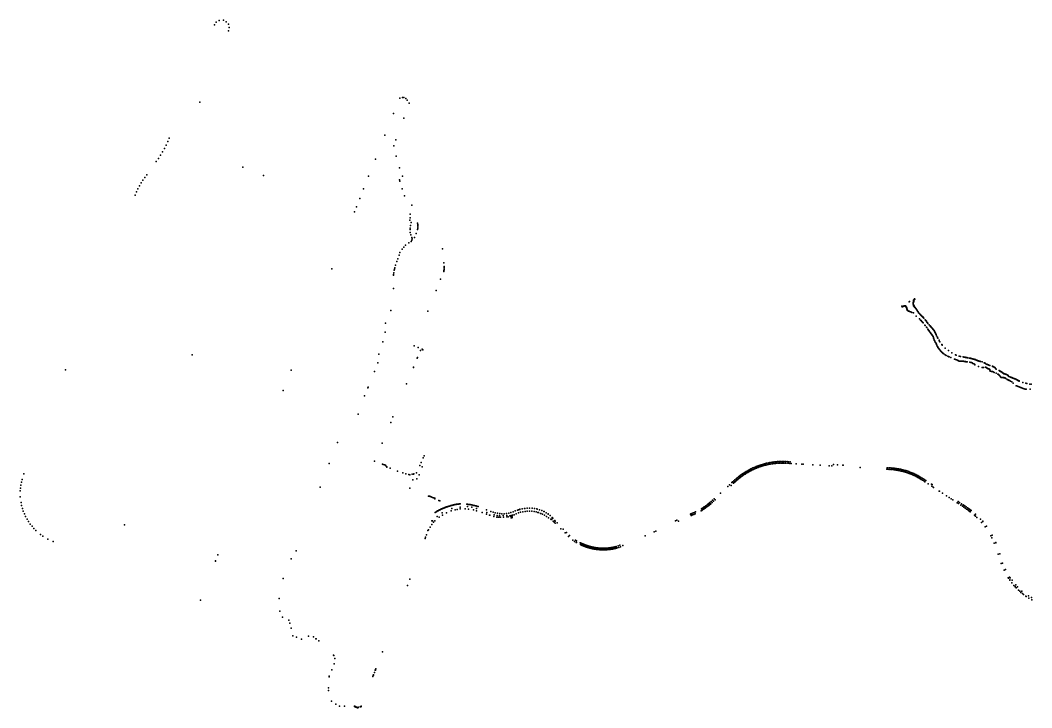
# Model space of a CAD drawing. Header units: metres. Extents: x 254871 to 264190, y 6271272 to 6280437.
# Drawn here: x 254871 to 259524, y 6277274 to 6280437 of the extents above; entities that cross this region are included whole.
import ezdxf

# ---------------------------------------------------------------- set-up
doc = ezdxf.new("R2010")
doc.units = ezdxf.units.M

msp = doc.modelspace()

# ---------------------------------------------------------------- linework, layer by layer
at = {"layer": 'Puntos'}
for p in [(255773, 6280428.9), (255785.9, 6280436.7), (255805.9, 6280437.4), (255819.3, 6280430.5), (255819.3, 6280430.5), (255764.5, 6280416.5), (255828.6, 6280418.7), (255829, 6280389.3), (255832, 6280404), (255697.9, 6280059.8), (256616.7, 6280079.1), (256629.9, 6280082), (256636, 6280081.3), (256645.2, 6280076.6), (256651.7, 6280069.1), (256660.1, 6280055), (256588.6, 6280008.6), (256635.6, 6279986.6), (255550.3, 6279879.1), (255557.1, 6279895.4), (256548.9, 6279908.6), (256598.8, 6279886.6), (255526.3, 6279831.6), (255534.9, 6279847.1), (255542.9, 6279863), (256589, 6279859.8), (255497.4, 6279786.9), (255507.6, 6279801.5), (255517.2, 6279816.4), (256504.8, 6279797.7), (256600.5, 6279812.3), (255453.8, 6279726.7), (255895.4, 6279760.5), (256615.4, 6279758.3), (255427.3, 6279688.4), (255435.6, 6279701.5), (255444.5, 6279714.3), (255990.6, 6279722.6), (256473.6, 6279719.9), (256615.3, 6279703.5), (256615.3, 6279703.5), (256617.3, 6279696.8), (256617.3, 6279696.8), (256630.1, 6279719.8), (256630.1, 6279719.8), (255399.5, 6279633), (255405.6, 6279647.3), (255412.3, 6279661.3), (255419.5, 6279675), (256450.7, 6279661.3), (256628.4, 6279661), (256628.4, 6279661), (256432.9, 6279616.7), (256638.3, 6279628.6), (256638.3, 6279628.6), (256671.9, 6279586.8), (256408.6, 6279556.2), (256417.6, 6279578.5), (256665.5, 6279545.1), (256665.5, 6279545.1), (256663.5, 6279517), (256663.5, 6279517), (256664.3, 6279527.5), (256664.3, 6279527.5), (256665.8, 6279492.2), (256665.8, 6279492.2), (256668.7, 6279506.1), (256668.7, 6279506.1), (256698, 6279503.5), (256699.3, 6279497.8), (256699.9, 6279492.1), (256664.1, 6279473.8), (256664.1, 6279473.8), (256664.5, 6279480), (256664.5, 6279480), (256665.5, 6279461.3), (256665.5, 6279461.3), (256668.5, 6279449.4), (256668.5, 6279449.4), (256692.1, 6279455.8), (256698.2, 6279474.8), (256699.4, 6279480.5), (256700, 6279486.3), (256643.4, 6279402.9), (256643.4, 6279402.9), (256659.4, 6279413.4), (256659.4, 6279413.4), (256669.9, 6279419.9), (256669.9, 6279419.9), (256672.3, 6279437.9), (256672.3, 6279437.9), (256672.6, 6279425.3), (256672.6, 6279425.3), (256673.3, 6279431.8), (256673.3, 6279431.8), (256685.3, 6279437), (256613.6, 6279356.8), (256613.6, 6279356.8), (256617.3, 6279368.3), (256617.3, 6279368.3), (256627.8, 6279383.6), (256627.8, 6279383.6), (256635.3, 6279393.4), (256635.3, 6279393.4), (256813.7, 6279385.9), (256598, 6279310), (256598, 6279310), (256604.1, 6279327.3), (256604.1, 6279327.3), (256607.8, 6279338.8), (256607.8, 6279338.8), (256819.6, 6279320.6), (256304, 6279293.3), (256587.6, 6279264.1), (256587.6, 6279264.1), (256587.9, 6279267.4), (256587.9, 6279267.4), (256589.1, 6279274.3), (256589.1, 6279274.3), (256591.2, 6279286.6), (256591.2, 6279286.6), (256592.9, 6279292.3), (256592.9, 6279292.3), (256594.9, 6279298.1), (256594.9, 6279298.1), (256818.9, 6279281.1), (256820, 6279285.2), (256820.7, 6279289.4), (256820.8, 6279304.4), (256821, 6279304.8), (256821.1, 6279300.1), (256821.2, 6279293.7), (256804.9, 6279245.5), (256587.7, 6279202.9), (256587.7, 6279202.9), (256784.4, 6279194.1), (258926, 6279121.2), (258926.8, 6279119.9), (258929.2, 6279119.5), (258930, 6279119.9), (258930.8, 6279120.3), (258931.7, 6279120.6), (258932.5, 6279121), (258933.4, 6279121.3), (258934.2, 6279121.6), (258935.1, 6279121.9), (258936, 6279122.2), (258936.8, 6279122.4), (258937.7, 6279122.6), (258938.6, 6279122.9), (258939.5, 6279123.1), (258940.4, 6279123.3), (258941.3, 6279123.4), (258941.3, 6279123.4), (258942.3, 6279123.2), (258942.4, 6279123.1), (258943.2, 6279122.6), (258944.1, 6279121.4), (258960.4, 6279141.9), (258961.1, 6279142.4), (258978.6, 6279137.6), (258978.6, 6279136.9), (258978.6, 6279136.6), (258978.6, 6279136.2), (258978.6, 6279135.5), (258978.6, 6279134.8), (258978.6, 6279134.1), (258978.6, 6279133.7), (258978.6, 6279133.4), (258978.7, 6279138.3), (258978.7, 6279132.7), (258978.7, 6279132), (258978.7, 6279131.3), (258978.8, 6279130.8), (258978.8, 6279130.6), (258978.9, 6279129.9), (258979, 6279139), (258979, 6279129.2), (258979.1, 6279139.4), (258979.1, 6279128.5), (258979.2, 6279139.7), (258979.2, 6279127.9), (258979.3, 6279127.7), (258979.4, 6279140.3), (258979.4, 6279127), (258979.5, 6279126.2), (258979.6, 6279141), (258979.6, 6279125.5), (258979.8, 6279124.8), (258979.8, 6279124.7), (258979.9, 6279141.7), (258980, 6279149.7), (258980, 6279142.2), (258980, 6279123.9), (258980.1, 6279148.8), (258980.1, 6279147.7), (258980.1, 6279142.3), (258980.2, 6279149.9), (258980.2, 6279123.2), (258980.3, 6279145.6), (258980.3, 6279145.5), (258980.4, 6279146.5), (258980.4, 6279144.6), (258980.4, 6279143), (258980.5, 6279143.7), (258980.5, 6279122.4), (258980.9, 6279150.4), (258980.9, 6279121.7), (258981.5, 6279151), (258982.1, 6279122.4), (258982.2, 6279151.6), (258982.6, 6279121.5), (258982.9, 6279152.1), (258983.6, 6279155.9), (258983.6, 6279152.6), (258984.3, 6279153.1), (258984.4, 6279154.7), (258985, 6279153.6), (256576.6, 6279102.4), (256576.6, 6279102.4), (256746.6, 6279099.1), (258927.6, 6279118.6), (258928.4, 6279119), (258944.9, 6279119), (258944.9, 6279119), (258945.6, 6279118), (258946.3, 6279117.2), (258947, 6279116.5), (258947.6, 6279115.6), (258947.6, 6279115.6), (258948.1, 6279114.5), (258948.6, 6279113.6), (258949, 6279112.5), (258949.3, 6279111.2), (258949.3, 6279111.1), (258949.5, 6279109.6), (258949.7, 6279108.5), (258949.9, 6279107.6), (258950.1, 6279106.7), (258950.1, 6279106.6), (258950.3, 6279105.9), (258950.5, 6279105.2), (258950.6, 6279104.5), (258950.7, 6279103.8), (258950.7, 6279103.8), (258950.9, 6279103.2), (258951.1, 6279102.9), (258951.4, 6279102.5), (258951.6, 6279102.2), (258951.6, 6279102.2), (258951.9, 6279101.9), (258952.2, 6279101.7), (258952.5, 6279101.5), (258953, 6279101.5), (258953, 6279101.5), (258953.5, 6279101.4), (258953.8, 6279101.2), (258954.1, 6279101), (258954.4, 6279100.7), (258954.5, 6279100.7), (258954.8, 6279100.5), (258955.1, 6279100.2), (258955.4, 6279099.9), (258957.1, 6279098.7), (258959.3, 6279097.9), (258963.7, 6279096.3), (258968.1, 6279094.8), (258972.3, 6279093.2), (258972.5, 6279093.2), (258979.1, 6279090.9), (258984.6, 6279117.9), (258984.9, 6279117.3), (258986.6, 6279115.1), (258989, 6279112), (258991.5, 6279108.8), (258991.5, 6279075.2), (258993.9, 6279105.6), (258995.1, 6279104), (258996.2, 6279102.4), (258996.5, 6279101.9), (258998.4, 6279099), (259000.6, 6279095.6), (259000.7, 6279095.5), (259003.2, 6279091.6), (259006.8, 6279087.8), (259011, 6279083.4), (259012.4, 6279082), (259013.8, 6279080.5), (259015.2, 6279079.1), (259016.1, 6279078.2), (259016.6, 6279077.7), (259018, 6279076.2), (259019.4, 6279074.8), (259020.8, 6279073.3), (256551.7, 6279043.7), (256551.7, 6279043.7), (259007.7, 6279062.6), (259012.4, 6279057), (259014.1, 6279054.9), (259016.7, 6279051.9), (259019.2, 6279048.8), (259020.5, 6279047.3), (259022.1, 6279071.8), (259022.2, 6279046), (259023.3, 6279045.2), (259023.4, 6279070.3), (259023.7, 6279044.7), (259024.7, 6279068.8), (259026, 6279067.2), (259027.3, 6279065.7), (259031.5, 6279034.9), (259033.7, 6279058.1), (259033.7, 6279032.2), (259035.1, 6279056.6), (259036.5, 6279055.2), (259036.5, 6279055.2), (259037.6, 6279053.6), (259038.8, 6279051.9), (259040, 6279050.3), (259041.2, 6279048.7), (259043.8, 6279045), (259044.8, 6279043.9), (259046, 6279042.3), (259052, 6279035.5), (259055.5, 6279031.8), (259056.9, 6279030.3), (259058.3, 6279028.8), (259059.7, 6279027.3), (256549.6, 6279001.3), (256549.6, 6279001.3), (259039.2, 6279025.1), (259040.3, 6279023.6), (259045.4, 6279016.2), (259046.5, 6279014.6), (259047.6, 6279013), (259048.7, 6279011.3), (259049.8, 6279009.7), (259050.9, 6279008.1), (259051.7, 6279006.9), (259052, 6279006.6), (259053.2, 6279005), (259056.7, 6279000.4), (259058.8, 6278997.1), (259059.6, 6278996), (259059.9, 6278995.5), (259061, 6279025.7), (259061, 6278993.9), (259062.2, 6278992.3), (259062.4, 6279024.2), (259063.3, 6278990.7), (259063.7, 6279022.6), (259064.4, 6278989.1), (259065.1, 6279021.1), (259065.6, 6278987.5), (259066.5, 6279019.5), (259066.7, 6278985.9), (259067.1, 6279018.7), (259067.5, 6279018.3), (259067.8, 6279017.9), (259067.8, 6278984.3), (259069.1, 6279016.3), (259069.7, 6278981.7), (259070.5, 6279014.7), (259071.8, 6279013.1), (259073.1, 6279011.5), (259074.2, 6279009.7), (259075.3, 6279007.9), (259076.1, 6279006.6), (259076.3, 6279006.1), (259077.2, 6279004.2), (259078.1, 6279002.3), (259079, 6279000.4), (259079.9, 6278998.6), (259080.8, 6278996.7), (259081.6, 6278994.8), (259082.5, 6278993), (259083.4, 6278991.1), (259085.9, 6278985.6), (259085.9, 6278985.6), (256538.5, 6278956.8), (256538.5, 6278956.8), (256682.9, 6278939), (259070.9, 6278977), (259071.6, 6278975.1), (259071.7, 6278974.5), (259071.8, 6278974.5), (259071.9, 6278974.1), (259072.9, 6278971), (259074.1, 6278967.4), (259074.8, 6278965.5), (259075, 6278965), (259075.7, 6278963.7), (259077.6, 6278960.1), (259077.7, 6278960), (259079.6, 6278956.6), (259081, 6278953.9), (259081.6, 6278953), (259083.5, 6278949.4), (259084.1, 6278948.3), (259084.8, 6278947), (259085.4, 6278945.6), (259087.2, 6278941.8), (259089, 6278937.9), (259089.5, 6278978.3), (259090.4, 6278976.5), (259090.8, 6278934), (259091, 6278933.6), (259091.3, 6278974.7), (259091.5, 6278974.3), (259097.3, 6278964.5), (259097.8, 6278963.7), (259098.3, 6278962.8), (259101.3, 6278957.7), (259109.6, 6278945.3), (259109.8, 6278945), (259111, 6278943.5), (259112.2, 6278942.1), (255662.2, 6278897.6), (256520.5, 6278900.1), (256520.5, 6278900.1), (256702.3, 6278931.7), (256711.9, 6278917.7), (256719.6, 6278923.3), (256723.5, 6278921.4), (256723.5, 6278921.4), (256723.6, 6278921.4), (259091.6, 6278932.4), (259091.8, 6278932.1), (259093.4, 6278929.7), (259093.8, 6278929.2), (259094.3, 6278928.5), (259095.7, 6278926.8), (259097.7, 6278924.3), (259098.4, 6278923.4), (259101.1, 6278920), (259103.8, 6278916.6), (259106.5, 6278913.2), (259107.9, 6278911.5), (259109.6, 6278910.1), (259112.9, 6278907.3), (259116.3, 6278904.5), (259117.1, 6278903.9), (259119.7, 6278901.8), (259124.7, 6278897.6), (259125.3, 6278928.5), (259129.9, 6278895.1), (259136.9, 6278891.8), (259140, 6278916.9), (259142.4, 6278889.2), (259142.7, 6278889), (259144.1, 6278888.4), (259144.3, 6278888.2), (259155.4, 6278906.6), (259172, 6278898.1), (259176.3, 6278896.5), (259189.4, 6278891.7), (259195.8, 6278890.4), (259207.7, 6278888), (259211.4, 6278887.4), (259213.3, 6278887.1), (259215.3, 6278886.8), (256516.8, 6278861.1), (256516.8, 6278861.1), (256680.2, 6278841.4), (256697.1, 6278882.3), (256698.6, 6278886), (259151.2, 6278885.2), (259167.7, 6278878), (259170, 6278877.2), (259173.5, 6278875.8), (259177.4, 6278874.2), (259181.3, 6278872.7), (259183.3, 6278871.9), (259185.2, 6278870.9), (259186.3, 6278870.3), (259189.1, 6278868.8), (259190.1, 6278868.2), (259190.2, 6278868.2), (259191.7, 6278868.2), (259193.9, 6278868.4), (259198.7, 6278869), (259202, 6278869.2), (259203, 6278869.3), (259204.1, 6278869), (259208.1, 6278868.2), (259210.1, 6278867.8), (259212.1, 6278867.4), (259213.9, 6278867.1), (259214.1, 6278867), (259216.1, 6278866.6), (259216.9, 6278886.6), (259217.2, 6278886.5), (259218.1, 6278866.3), (259219.1, 6278886.1), (259220.1, 6278865.9), (259221, 6278885.7), (259222.1, 6278865.6), (259222.9, 6278885.2), (259224.1, 6278865.2), (259224.9, 6278884.8), (259226, 6278865), (259226.3, 6278864.9), (259226.8, 6278884.4), (259228.8, 6278884), (259229, 6278883.9), (259236.7, 6278882.5), (259238.7, 6278882.1), (259238.7, 6278863.5), (259240.7, 6278881.7), (259241.4, 6278881.6), (259242.7, 6278881.3), (259243.8, 6278862.8), (259244, 6278862.7), (259244.7, 6278880.9), (259246.3, 6278861.7), (259246.7, 6278880.5), (259248.7, 6278879.9), (259249.3, 6278860.2), (259250.6, 6278879.4), (259252.6, 6278878.8), (259252.9, 6278858.3), (259254.6, 6278878.2), (259256.4, 6278856.4), (259256.6, 6278877.7), (259258.6, 6278877.1), (259259.4, 6278854.8), (259259.8, 6278854.3), (259260.6, 6278876.5), (259261, 6278852.7), (259261.3, 6278852.3), (259262, 6278852), (259262.6, 6278876), (259264.1, 6278875.6), (259264.6, 6278875.4), (259266.6, 6278874.7), (259268.6, 6278873.8), (259270.5, 6278873), (259272.4, 6278872.1), (259274.3, 6278871.2), (259276.2, 6278870.4), (259278.1, 6278869.6), (259278.3, 6278844.1), (259280.2, 6278868.6), (259284.7, 6278867.9), (259285.7, 6278867.7), (259286.2, 6278867.6), (259287.6, 6278867.1), (259294.7, 6278864.9), (259304.3, 6278861.1), (259305, 6278860.7), (259305.6, 6278860.5), (259307.5, 6278859.6), (259309.5, 6278858.6), (259311.3, 6278841), (259311.8, 6278840.7), (259313.5, 6278855.4), (259315.9, 6278854.6), (259316.4, 6278854.4), (259318.4, 6278853.7), (259320.3, 6278853), (259322.3, 6278852.3), (259324.2, 6278851.6), (259326.1, 6278850.9), (259330.8, 6278849.2), (259342.9, 6278844.9), (259343.5, 6278844.7), (259345.3, 6278843.7), (259347, 6278842.8), (259348.7, 6278841.8), (259350.5, 6278840.8), (255079.5, 6278829.1), (256118.2, 6278826.4), (256500.9, 6278820.9), (256500.9, 6278820.9), (256679.4, 6278839.4), (259295.1, 6278839.7), (259296.3, 6278839.4), (259298.5, 6278839.6), (259300.8, 6278839.8), (259300.8, 6278839.8), (259313.3, 6278839.5), (259314.9, 6278838.3), (259316.5, 6278837.1), (259318.2, 6278836.2), (259319.9, 6278835.3), (259321.7, 6278834.3), (259322.4, 6278833.9), (259323.5, 6278833.5), (259325.3, 6278832.7), (259327.2, 6278832), (259329, 6278831.2), (259330.3, 6278824.3), (259331, 6278823.9), (259331.2, 6278829.5), (259331.3, 6278830.3), (259331.6, 6278823.6), (259333.6, 6278823), (259334.1, 6278822.9), (259334.2, 6278822.9), (259338, 6278821.6), (259339.9, 6278821), (259343.3, 6278820.3), (259345.3, 6278819.4), (259350.9, 6278817.1), (259352.2, 6278839.8), (259353.8, 6278838.9), (259353.9, 6278838.7), (259355.3, 6278837.1), (259358.5, 6278833.3), (259360, 6278812.8), (259360.2, 6278831.8), (259367.2, 6278809.4), (259369.1, 6278808.7), (259370.5, 6278807.1), (259373.4, 6278804), (259373.8, 6278825), (259375.5, 6278824.1), (259376.3, 6278801), (259377.3, 6278823.2), (259379, 6278822.1), (259379.1, 6278822.2), (259380.1, 6278821.4), (259380.2, 6278796.9), (259380.7, 6278821), (259380.7, 6278821), (259382, 6278795), (259383.1, 6278820.1), (259385, 6278819.3), (259386.4, 6278817.9), (259387.5, 6278816.8), (259388.2, 6278816), (259389, 6278815.5), (259389.5, 6278815.2), (259390.7, 6278814.4), (259392.4, 6278813.3), (259394.1, 6278812.2), (259394.7, 6278811.3), (259394.8, 6278811.2), (259395.3, 6278810.6), (259400.2, 6278809.7), (259401.7, 6278809.4), (259402, 6278809.3), (259402.1, 6278809.3), (259403.5, 6278808.6), (259404, 6278808.4), (259404, 6278808.3), (259405.9, 6278807.4), (259407.1, 6278806.8), (259410.7, 6278805), (259412.5, 6278804.1), (259413.2, 6278803.7), (259414.3, 6278802.2), (259415.1, 6278801.2), (259417.9, 6278797.6), (259423, 6278795.8), (259425.6, 6278795), (259427.6, 6278794.4), (259429.5, 6278793.8), (256472.2, 6278749.3), (256648.5, 6278764.4), (256648.7, 6278765), (259383.5, 6278793.5), (259385.7, 6278793.3), (259390.2, 6278793.1), (259392.7, 6278792.9), (259394.5, 6278792.7), (259395.1, 6278792.6), (259399.4, 6278791.8), (259400.5, 6278791), (259402, 6278789.7), (259403.6, 6278788.4), (259404.3, 6278788.1), (259410.6, 6278784.6), (259412.4, 6278783.6), (259414.2, 6278782.6), (259415.3, 6278782), (259415.9, 6278781.7), (259417.8, 6278780.8), (259419.6, 6278780), (259421.4, 6278779.1), (259425.8, 6278777), (259431.3, 6278793.1), (259431.7, 6278774.2), (259433.2, 6278792.4), (259435, 6278791.6), (259436.9, 6278790.9), (259438.3, 6278767.4), (259438.7, 6278790.2), (259440.5, 6278789.4), (259442.3, 6278788.7), (259444.2, 6278788), (259446, 6278787.3), (259447.8, 6278786.6), (259449.5, 6278785.7), (259451.2, 6278784.8), (259452.4, 6278755.7), (259452.4, 6278755.7), (259452.4, 6278755.7), (259452.9, 6278783.9), (259453.9, 6278755.1), (259454.6, 6278783), (259456.3, 6278782.1), (259457.8, 6278753.7), (259458, 6278781.2), (259458, 6278781.2), (259458.2, 6278753.5), (259459.7, 6278780.3), (259461.1, 6278752.2), (259462.4, 6278778.9), (259463.2, 6278778.5), (259464.9, 6278777.6), (259465, 6278750.4), (259466.1, 6278777.1), (259468.9, 6278748.7), (259482.7, 6278770.4), (259495.8, 6278766.7), (259501.2, 6278765.3), (259514.4, 6278763), (259520.1, 6278762.1), (256081.2, 6278733.5), (256454.1, 6278708.7), (256454.1, 6278708.7), (256469.8, 6278746.4), (256469.8, 6278746.4), (259472.7, 6278747), (259474.7, 6278746.1), (259475.5, 6278745.8), (259476.7, 6278745.4), (259480.7, 6278744.1), (259484.7, 6278742.7), (259488.8, 6278741.4), (259492.8, 6278740), (259494.8, 6278739.4), (259496.6, 6278739.4), (259497, 6278739.5), (259497, 6278739.3), (259516.5, 6278740.2), (256425.2, 6278625.3), (256425.2, 6278625.3), (256585.8, 6278612.3), (256575.3, 6278586.8), (256329.9, 6278495), (256329.9, 6278495), (256536.1, 6278491), (256536.4, 6278491.7), (256725.2, 6278423.1), (256729.9, 6278432.7), (256292.9, 6278397.6), (256501, 6278408.6), (256537.6, 6278394.1), (256540, 6278393.3), (256541, 6278393), (256546, 6278391.4), (256551.6, 6278389.6), (256551.8, 6278389.5), (256553.5, 6278386.7), (256557, 6278382.5), (256557.3, 6278382.2), (256557.9, 6278381.4), (256572.8, 6278376.3), (256709.3, 6278388.2), (256715, 6278401.5), (256720.4, 6278382.9), (258236.8, 6278375), (258241.4, 6278377.2), (258246.1, 6278379.3), (258250.8, 6278381.3), (258253.5, 6278374.9), (258255.5, 6278383.3), (258258.1, 6278376.8), (258260.3, 6278385.1), (258262.8, 6278378.6), (258265.1, 6278386.9), (258265.5, 6278379.6), (258267.5, 6278380.4), (258269.9, 6278388.7), (258272.2, 6278382.1), (258274.7, 6278390.3), (258276.9, 6278383.7), (258279.6, 6278391.9), (258281.7, 6278385.2), (258284.5, 6278393.4), (258286.5, 6278386.7), (258289.4, 6278394.8), (258291.3, 6278388.1), (258294.3, 6278396.1), (258296.1, 6278389.4), (258299.3, 6278397.4), (258301, 6278390.6), (258304.3, 6278398.6), (258305.8, 6278391.8), (258309.2, 6278399.7), (258310.7, 6278392.9), (258314.3, 6278400.7), (258315.6, 6278393.9), (258319.3, 6278401.7), (258320.5, 6278394.8), (258324.3, 6278402.5), (258325.5, 6278395.6), (258329.4, 6278403.3), (258330.4, 6278396.4), (258334.4, 6278404), (258335.4, 6278397.1), (258339.5, 6278404.7), (258340.3, 6278397.7), (258344.6, 6278405.2), (258345.3, 6278398.2), (258349.7, 6278405.7), (258350.3, 6278398.7), (258354.8, 6278406.1), (258355.3, 6278399.1), (258359.9, 6278406.4), (258360.3, 6278399.4), (258365, 6278406.6), (258365.3, 6278399.6), (258370.1, 6278406.7), (258370.3, 6278399.7), (258375.2, 6278406.8), (258375.3, 6278399.8), (258380.3, 6278399.8), (258380.4, 6278406.8), (258385.2, 6278399.7), (258385.3, 6278406.7), (258391.4, 6278399.5), (258391.7, 6278406.5), (258398, 6278399.2), (258398.4, 6278406.2), (258404.7, 6278398.8), (258405.1, 6278405.8), (258411.3, 6278398.4), (258411.7, 6278405.4), (258417.4, 6278398), (258440, 6278396.7), (258465.4, 6278395.1), (258472.3, 6278394.7), (258517.1, 6278392), (258549.8, 6278390), (258550.7, 6278390), (258591.3, 6278387.5), (258604.1, 6278386.7), (258611.6, 6278393.3), (258629.8, 6278392.2), (258654.5, 6278390.7), (258656.8, 6278390.6), (258733.9, 6278378.9), (258858, 6278378.4), (258861.9, 6278378.2), (258868.6, 6278377.7), (258875.3, 6278377.3), (258881.2, 6278376.8), (258886.5, 6278376.3), (258891.4, 6278375.8), (258895.7, 6278375.2), (254888.7, 6278349.8), (256606.6, 6278362.8), (256631.7, 6278354.6), (256644.5, 6278349.4), (256658.1, 6278346.8), (256663.2, 6278345.7), (256674.1, 6278348), (256679.6, 6278349), (256681.3, 6278350.1), (256694.6, 6278354), (256705.5, 6278344.8), (258167.5, 6278330.1), (258171.4, 6278333.4), (258172.2, 6278334), (258176.2, 6278337.2), (258176.6, 6278328.6), (258180.2, 6278340.3), (258180.5, 6278331.7), (258184.3, 6278343.4), (258184.4, 6278334.8), (258188.4, 6278346.4), (258188.4, 6278337.8), (258192.5, 6278340.7), (258192.6, 6278349.4), (258196.6, 6278343.6), (258196.8, 6278352.2), (258200.7, 6278346.4), (258201.1, 6278355), (258204.9, 6278349.2), (258205.4, 6278357.8), (258209.1, 6278351.8), (258209.8, 6278360.5), (258213.4, 6278354.5), (258214.2, 6278363.1), (258217.7, 6278357), (258218.6, 6278365.6), (258222.1, 6278359.5), (258223.1, 6278368.1), (258226.4, 6278361.9), (258227.6, 6278370.4), (258230.9, 6278364.2), (258232.2, 6278372.8), (258235.3, 6278366.5), (258239.8, 6278368.7), (258244.3, 6278370.8), (258248.9, 6278372.9), (258857.6, 6278371.4), (258861.5, 6278371.2), (258868.1, 6278370.8), (258874.8, 6278370.3), (258880.6, 6278369.8), (258885.8, 6278369.3), (258890.6, 6278368.8), (258894.8, 6278368.3), (258899.6, 6278367.6), (258900.6, 6278374.6), (258904.4, 6278366.9), (258904.8, 6278366.8), (258905.5, 6278373.8), (258909.1, 6278366.1), (258910.4, 6278372.9), (258913.9, 6278365.2), (258915.2, 6278372), (258918.6, 6278364.2), (258920.1, 6278371), (258923.3, 6278363.1), (258924.9, 6278369.9), (258928.1, 6278362), (258929.8, 6278368.8), (258932.7, 6278360.8), (258934.6, 6278367.5), (258937.4, 6278359.5), (258939.3, 6278366.2), (258942.1, 6278358.1), (258944.1, 6278364.8), (258946.7, 6278356.7), (258948.8, 6278363.4), (258951.3, 6278355.2), (258953.5, 6278361.8), (258955.9, 6278353.6), (258958.2, 6278360.2), (258960.4, 6278351.9), (258962.9, 6278358.5), (258964.9, 6278350.2), (258967.5, 6278356.7), (258969.4, 6278348.4), (258972.1, 6278354.9), (258973.9, 6278346.5), (258976.7, 6278352.9), (258978.3, 6278344.5), (258978.4, 6278344.5), (258979.5, 6278344), (258981.2, 6278350.9), (258982.7, 6278342.5), (258985.7, 6278348.9), (258987.1, 6278340.4), (258990.2, 6278346.7), (258991.4, 6278338.3), (258994.6, 6278344.5), (258995.7, 6278336), (258999, 6278342.2), (258999.9, 6278333.7), (259003.3, 6278339.8), (259004.2, 6278331.3), (259005.4, 6278330.6), (259007.6, 6278337.4), (259009, 6278336.6), (259009.1, 6278328.4), (259013.7, 6278333.8), (259019.2, 6278330.5), (254872.5, 6278284.6), (254874.2, 6278298), (254876.8, 6278311.2), (254880, 6278324.3), (256251.5, 6278288.7), (256251.5, 6278288.7), (256663.6, 6278284.7), (256677.5, 6278322.4), (256694.7, 6278327.1), (258125.4, 6278292.4), (258133.5, 6278299.7), (258141.1, 6278297.1), (258144.7, 6278309.8), (258147.8, 6278312.7), (258148.6, 6278313.4), (258152.5, 6278307.5), (258153.3, 6278308.2), (258153.6, 6278317.9), (258157.3, 6278311.9), (258158.3, 6278312.7), (258158.6, 6278322.4), (258163.2, 6278317.1), (258163.3, 6278326.5), (258167.8, 6278321.2), (258172, 6278324.8), (258175.9, 6278328), (259010.1, 6278327.8), (259015.5, 6278324.5), (259021.1, 6278321), (259024.8, 6278326.9), (259026.7, 6278317.4), (259030.5, 6278323.3), (259031.7, 6278314.1), (259032.2, 6278313.7), (259036.1, 6278319.6), (259047.6, 6278303.7), (259061.9, 6278302.8), (259064.5, 6278292.8), (259065.2, 6278300.6), (259070.3, 6278288.9), (259072, 6278287.9), (254871.5, 6278271.2), (254871.8, 6278244.2), (256749.7, 6278247.5), (256750.2, 6278247.5), (256750.7, 6278247.5), (256752, 6278247.3), (256753.8, 6278246.8), (256756.5, 6278246.2), (256757.6, 6278245.7), (256758.9, 6278245.5), (256762.1, 6278244), (256764.9, 6278242.8), (256770.8, 6278240.1), (256771.9, 6278239.9), (256773.8, 6278239.1), (256776.8, 6278238.3), (256777.8, 6278236.4), (256777.8, 6278236), (256777.8, 6278235.4), (256778.7, 6278237.8), (258062.6, 6278235.6), (258091.5, 6278261.7), (259097.9, 6278271), (259098.6, 6278270.5), (259112.7, 6278261.3), (259130.8, 6278249.5), (259143.3, 6278241.4), (259144.2, 6278240.8), (259152.3, 6278235.5), (254875.1, 6278217.5), (254877.9, 6278204.3), (254881.4, 6278191.3), (256796.6, 6278227.3), (256801.2, 6278225.3), (256811.3, 6278189.6), (256813.2, 6278190.5), (256815, 6278191.3), (256817, 6278192.1), (256818.9, 6278192.8), (256820.8, 6278193.5), (256822.7, 6278194.3), (256824.7, 6278195), (256826.6, 6278195.7), (256827.6, 6278196), (256828.5, 6278196.3), (256830.5, 6278197), (256832.4, 6278197.7), (256834.3, 6278198.4), (256836.3, 6278199), (256838.3, 6278199.6), (256840.2, 6278200.2), (256842.2, 6278200.7), (256844.1, 6278201.3), (256846.1, 6278202), (256848, 6278202.7), (256850, 6278203.3), (256851.9, 6278204), (256853.9, 6278204.6), (256855.8, 6278205.1), (256856.2, 6278189.9), (256856.2, 6278189.9), (256857.8, 6278205.6), (256859.8, 6278206.2), (256861.8, 6278206.7), (256863.8, 6278207.2), (256865.8, 6278207.6), (256867.8, 6278208.1), (256869.8, 6278208.5), (256871.8, 6278209), (256873.8, 6278209.4), (256875.9, 6278209.7), (256877.9, 6278210), (256879.9, 6278210.3), (256882, 6278210.6), (256884, 6278210.9), (256886.1, 6278211.1), (256888.1, 6278211.2), (256890.2, 6278211.4), (256892.2, 6278211.5), (256894.3, 6278211.7), (256894.9, 6278196.1), (256894.9, 6278196.1), (256895.1, 6278189.1), (256925.6, 6278210), (256928.7, 6278209.8), (256929, 6278199.1), (256929, 6278199.1), (256932.8, 6278209.4), (256936.9, 6278208.8), (256940.9, 6278208.3), (256945, 6278207.6), (256948.8, 6278196.4), (256948.8, 6278196.4), (256949, 6278206.8), (256953, 6278206), (256957, 6278205.1), (256961, 6278204.1), (256964.9, 6278203), (256967.7, 6278202.3), (256970.3, 6278191.2), (256970.3, 6278191.2), (256972, 6278200.9), (256976.6, 6278199.5), (256976.9, 6278199.4), (257179.9, 6278189.4), (257180.2, 6278189.4), (257191.2, 6278191.2), (257191.5, 6278191.3), (257202.5, 6278192.3), (257202.9, 6278192.3), (257214, 6278192.5), (257214.3, 6278192.5), (257225.3, 6278191.9), (257225.7, 6278191.9), (257236.7, 6278190.5), (257236.9, 6278190.5), (257237, 6278190.4), (258004.4, 6278189.3), (258006.1, 6278190.3), (258009.7, 6278192.6), (258013.3, 6278195), (258016.9, 6278197.5), (258017.3, 6278189.2), (258017.5, 6278197.9), (258020.9, 6278191.7), (258021.2, 6278200.5), (258021.6, 6278192.2), (258025, 6278203.4), (258025.3, 6278194.9), (258029, 6278206.4), (258029.2, 6278197.8), (258033.2, 6278209.8), (258033.3, 6278200.9), (258037.6, 6278213.5), (258037.6, 6278204.4), (258039.3, 6278214.9), (258041.6, 6278207.7), (258043.3, 6278218.3), (258045.8, 6278211.3), (258047.2, 6278212.4), (258048.4, 6278222.8), (258053, 6278217.5), (258055.5, 6278229.1), (258060.2, 6278223.9), (258067.3, 6278230.4), (259160.3, 6278230.3), (259181.1, 6278216.7), (259185, 6278222.6), (259186.7, 6278213.1), (259190.6, 6278218.9), (259196.6, 6278206.6), (259200.5, 6278212.4), (259204.6, 6278201.3), (259208.5, 6278207.1), (259211.5, 6278196.6), (259213, 6278204.1), (259215.5, 6278202.4), (259217.8, 6278192.3), (259221.8, 6278198), (259227.7, 6278193.9), (259233.1, 6278190), (254885.7, 6278178.5), (254890.7, 6278166), (254896.4, 6278153.7), (256779.7, 6278172.2), (256780.5, 6278172.7), (256780.5, 6278172.7), (256782.2, 6278173.9), (256783.9, 6278175), (256785.7, 6278176.1), (256787.4, 6278177.3), (256788.4, 6278153.5), (256788.4, 6278153.5), (256789.2, 6278178.3), (256791.1, 6278179.3), (256792.9, 6278180.3), (256794.7, 6278181.3), (256796.5, 6278182.3), (256798.3, 6278183.2), (256798.8, 6278150.9), (256800.2, 6278184.2), (256802, 6278185.1), (256803.9, 6278186), (256805.7, 6278187), (256807.6, 6278187.9), (256809.4, 6278188.7), (256811.7, 6278170.6), (256811.7, 6278170.6), (256814, 6278160.5), (256832.2, 6278171.2), (256853.3, 6278179.2), (256871, 6278184.3), (256881.2, 6278186.3), (256881.7, 6278186.4), (256917.7, 6278188.4), (256933, 6278187.6), (256955.5, 6278184), (256970.5, 6278180.6), (256996.3, 6278172.4), (257015.3, 6278165.1), (257015.5, 6278165), (257016, 6278184.5), (257017.8, 6278171.7), (257017.8, 6278171.7), (257030.4, 6278160.1), (257030.6, 6278160), (257035.5, 6278177.1), (257035.9, 6278176.9), (257045.9, 6278173.3), (257049.7, 6278154.5), (257049.8, 6278154.5), (257051.6, 6278161.3), (257051.6, 6278161.3), (257055.9, 6278170.5), (257063.6, 6278150.9), (257064, 6278150.8), (257064.3, 6278150.8), (257064.6, 6278150.8), (257064.7, 6278150.8), (257064.9, 6278157.8), (257064.9, 6278157.8), (257066.1, 6278168.5), (257070.7, 6278151.1), (257073.6, 6278150.9), (257075.6, 6278158.2), (257075.6, 6278158.2), (257076.5, 6278167.2), (257079.8, 6278150.6), (257080.1, 6278150.6), (257086.8, 6278166.6), (257093.1, 6278157.9), (257093.1, 6278157.9), (257093.3, 6278150.9), (257093.5, 6278150.9), (257097.2, 6278166.8), (257107.6, 6278167.8), (257108.8, 6278158.9), (257108.8, 6278158.9), (257108.9, 6278151.9), (257115.6, 6278151.9), (257117.9, 6278169.5), (257123.9, 6278156.5), (257124.1, 6278156.6), (257124.1, 6278156.6), (257124.1, 6278156.6), (257125.9, 6278155.8), (257128, 6278171.9), (257129.1, 6278147.3), (257129.4, 6278147.3), (257129.5, 6278157.9), (257129.7, 6278147.2), (257130, 6278147.2), (257130.3, 6278147.2), (257130.6, 6278147.2), (257130.9, 6278147.2), (257131.2, 6278147.3), (257131.5, 6278147.4), (257131.6, 6278158.4), (257131.8, 6278147.5), (257131.9, 6278158.5), (257132, 6278147.7), (257132.3, 6278147.8), (257132.5, 6278148), (257132.8, 6278148.3), (257133, 6278152.8), (257133, 6278152.7), (257133, 6278148.5), (257133.1, 6278148.7), (257133.2, 6278152.5), (257133.3, 6278152.2), (257133.3, 6278149), (257133.4, 6278149.3), (257133.5, 6278151.9), (257133.5, 6278149.6), (257133.6, 6278151.7), (257133.6, 6278151.4), (257133.6, 6278149.8), (257133.7, 6278151.1), (257133.7, 6278150.8), (257133.7, 6278150.4), (257133.7, 6278150.1), (257136.1, 6278159.8), (257137.9, 6278175.1), (257142.5, 6278161.9), (257142.6, 6278161.9), (257142.8, 6278162), (257147.8, 6278179.1), (257153, 6278166.1), (257157.9, 6278183.2), (257158.1, 6278183.2), (257158.3, 6278183.3), (257162.9, 6278170.1), (257163.4, 6278184.9), (257168.8, 6278186.7), (257169.2, 6278186.8), (257172.8, 6278173.2), (257182.9, 6278175.7), (257193.1, 6278177.4), (257193.5, 6278177.4), (257203.5, 6278178.3), (257213.9, 6278178.5), (257224.3, 6278178), (257234.6, 6278176.7), (257244.8, 6278174.6), (257247.9, 6278188.3), (257248.2, 6278188.2), (257251.6, 6278172.7), (257254.8, 6278171.8), (257258.9, 6278185.2), (257259.2, 6278185.1), (257264.6, 6278168.3), (257266.2, 6278167.6), (257269.6, 6278181.4), (257269.9, 6278181.2), (257274.1, 6278164.1), (257280.1, 6278176.8), (257280.4, 6278176.6), (257281.2, 6278176.2), (257283.3, 6278159.2), (257290.1, 6278171.4), (257290.3, 6278171.3), (257290.4, 6278171.2), (257292.2, 6278153.5), (257299.7, 6278165.3), (257300, 6278165.2), (257300.8, 6278147.9), (257309.2, 6278158.5), (257318.2, 6278149.3), (257318.2, 6278149.3), (257318.2, 6278149.3), (257318.2, 6278142.3), (257318.2, 6278142.3), (257321, 6278146.4), (257954.2, 6278164.8), (257954.6, 6278165), (257954.8, 6278165.1), (257955.4, 6278165.2), (257956, 6278165.3), (257956.4, 6278165.2), (257956.7, 6278165.5), (257957, 6278158.4), (257957.2, 6278165.9), (257957.3, 6278158.6), (257957.5, 6278166), (257957.6, 6278166.1), (257957.7, 6278158.7), (257958.2, 6278159.1), (257958.5, 6278159.4), (257958.9, 6278159.3), (257959.5, 6278159.4), (257960.1, 6278159.5), (257960.3, 6278159.6), (257960.4, 6278167.3), (257960.4, 6278159.7), (257962.7, 6278160.7), (257963.2, 6278160.9), (257966.4, 6278170), (257969.3, 6278163.6), (257972.5, 6278172.7), (257975.4, 6278166.3), (257976.9, 6278174.8), (258002.4, 6278179.9), (258006, 6278182.1), (258009.8, 6278184.4), (258013.5, 6278186.8), (259223.6, 6278188.2), (259224.1, 6278187.8), (259229, 6278184.3), (259234.1, 6278180.6), (259236.8, 6278187.3), (259238.3, 6278186.2), (259238.9, 6278177), (259240.2, 6278176), (259240.9, 6278175.4), (259243.2, 6278182.5), (259244.5, 6278181.4), (259260.3, 6278159.7), (259261.8, 6278158.2), (259264.9, 6278165), (259265.1, 6278164.8), (259265.2, 6278154.8), (259270.3, 6278149.6), (254902.7, 6278141.8), (254909.8, 6278130.3), (254917.4, 6278119.2), (254925.7, 6278108.6), (254934.6, 6278098.4), (255350.8, 6278115.3), (256756.2, 6278104.8), (256764.5, 6278117), (256765.2, 6278133.7), (256765.2, 6278133.7), (256766.8, 6278134.4), (256766.8, 6278134.4), (256772, 6278128.1), (256777.9, 6278134.3), (257311.1, 6278141), (257311.1, 6278141), (257313.3, 6278139.5), (257322.9, 6278132.4), (257327.4, 6278127.8), (257327.4, 6278127.7), (257327.4, 6278127.7), (257329.8, 6278135.3), (257331.7, 6278123.4), (257332.4, 6278132.7), (257332.4, 6278132.6), (257340.7, 6278124.4), (257357.9, 6278097.1), (257369, 6278095.9), (257884.3, 6278133.9), (257891, 6278136.9), (257898.8, 6278132.7), (259288.1, 6278141.6), (259292.9, 6278126.8), (259298, 6278131.6), (259298.2, 6278131.4), (259298.2, 6278131.3), (259309.9, 6278105.5), (259315.5, 6278109.7), (259315.8, 6278109.4), (254944, 6278088.8), (254964.4, 6278071.2), (254975.3, 6278063.3), (254998.4, 6278049.3), (256733.3, 6278052.8), (256735.6, 6278059.3), (256739.2, 6278069.6), (256746.7, 6278088.8), (256749.1, 6278092.7), (256749.1, 6278092.7), (256749.1, 6278092.6), (257377.1, 6278077.9), (257384.2, 6278080.7), (257393.2, 6278061.8), (257393.4, 6278061.6), (257393.4, 6278061.6), (257398, 6278066.8), (257746.3, 6278065.2), (257787.1, 6278083.2), (257794.2, 6278086.4), (259335, 6278065), (259339.2, 6278056.1), (259341, 6278068.6), (259341.1, 6278068.5), (259341.2, 6278068.2), (255022.9, 6278038.1), (257413.1, 6278044.8), (257420.5, 6278038.6), (257421, 6278038.3), (257424.7, 6278044.2), (257428.6, 6278034), (257429, 6278041.8), (257429, 6278033.8), (257429.1, 6278033.8), (257429.4, 6278033.7), (257447, 6278033), (257447.6, 6278024.9), (257448.3, 6278024.6), (257448.5, 6278032.2), (257448.9, 6278032.1), (257449.5, 6278024), (257450.1, 6278031.5), (257450.8, 6278023.4), (257451.3, 6278030.9), (257452, 6278022.8), (257452.5, 6278030.3), (257453.3, 6278022.2), (257453.8, 6278029.7), (257454.6, 6278021.6), (257455, 6278029.1), (257455.8, 6278021), (257456.2, 6278028.6), (257457.1, 6278020.5), (257457.4, 6278028), (257458.4, 6278019.9), (257458.7, 6278027.4), (257459.7, 6278019.4), (257459.9, 6278026.9), (257461, 6278018.9), (257461.1, 6278026.4), (257462.2, 6278018.3), (257462.4, 6278025.8), (257463.5, 6278017.8), (257463.6, 6278025.3), (257464.8, 6278017.3), (257464.9, 6278024.8), (257466.1, 6278024.3), (257466.1, 6278016.8), (257467.4, 6278023.8), (257467.4, 6278016.3), (257468.7, 6278023.3), (257468.7, 6278015.8), (257469.9, 6278022.8), (257470, 6278015.3), (257471.2, 6278022.3), (257471.3, 6278014.8), (257472.4, 6278021.9), (257472.6, 6278014.4), (257473.7, 6278021.4), (257474, 6278013.9), (257475, 6278020.9), (257475.3, 6278013.4), (257476.3, 6278020.5), (257476.6, 6278013), (257477.5, 6278020.1), (257477.9, 6278012.6), (257478.8, 6278019.6), (257479.2, 6278012.1), (257480.1, 6278019.2), (257480.6, 6278011.7), (257481.4, 6278018.8), (257481.9, 6278011.3), (257482.7, 6278018.4), (257483.2, 6278010.9), (257484, 6278018), (257484.5, 6278010.5), (257485.3, 6278017.6), (257485.9, 6278010.1), (257486.5, 6278017.2), (257487.2, 6278009.7), (257487.8, 6278016.8), (257488.6, 6278009.3), (257489.1, 6278016.4), (257489.9, 6278008.9), (257490.4, 6278016.1), (257491.2, 6278008.6), (257491.7, 6278015.7), (257492.6, 6278008.2), (257493, 6278015.3), (257493.9, 6278007.9), (257494.4, 6278015), (257495.3, 6278007.5), (257495.7, 6278014.7), (257496.6, 6278007.2), (257497, 6278014.3), (257498, 6278006.9), (257498.3, 6278014), (257499.4, 6278006.6), (257499.6, 6278013.7), (257500.7, 6278006.3), (257500.9, 6278013.4), (257502.1, 6278006), (257502.2, 6278013.1), (257503.4, 6278005.7), (257503.6, 6278012.8), (257504.8, 6278005.4), (257504.9, 6278012.5), (257506.2, 6278012.3), (257506.2, 6278005.1), (257507.5, 6278012), (257507.5, 6278004.9), (257508.8, 6278011.7), (257508.9, 6278004.6), (257510.2, 6278011.5), (257510.3, 6278004.3), (257511.5, 6278011.2), (257511.6, 6278004.1), (257512.8, 6278011), (257513, 6278003.9), (257514.2, 6278010.8), (257514.4, 6278003.6), (257515.5, 6278010.5), (257515.7, 6278003.4), (257516.8, 6278010.3), (257517.1, 6278003.2), (257518.2, 6278010.1), (257518.5, 6278003), (257519.5, 6278009.9), (257519.9, 6278002.8), (257520.8, 6278009.7), (257522.2, 6278009.6), (257523.5, 6278009.4), (257524.9, 6278009.2), (257526.2, 6278009.1), (257527.5, 6278008.9), (257528.9, 6278008.8), (257530.2, 6278008.6), (257531.6, 6278008.5), (257532.9, 6278008.4), (257534.3, 6278008.3), (257535.6, 6278008.2), (257537, 6278008.1), (257538.3, 6278008), (257539.7, 6278007.9), (257541, 6278007.8), (257542.4, 6278007.7), (257543.7, 6278007.7), (257545.1, 6278007.6), (257546.4, 6278007.6), (257547.8, 6278007.6), (257549.1, 6278007.5), (257550.5, 6278007.5), (257551.8, 6278007.5), (257553.2, 6278007.5), (257554.5, 6278007.5), (257555.9, 6278007.5), (257557.2, 6278007.5), (257558.6, 6278007.6), (257559.9, 6278007.6), (257561.3, 6278007.7), (257562.6, 6278007.7), (257564, 6278007.8), (257565.3, 6278007.8), (257566.7, 6278007.9), (257568, 6278008), (257569.4, 6278008.1), (257570.7, 6278008.2), (257572.1, 6278008.3), (257573.4, 6278008.4), (257574.8, 6278008.5), (257576.1, 6278008.7), (257577.4, 6278008.8), (257578.8, 6278008.9), (257580.1, 6278009.1), (257581.5, 6278009.3), (257582.8, 6278009.4), (257584.2, 6278009.6), (257585.5, 6278009.8), (257586.5, 6278002.9), (257586.8, 6278010), (257587.8, 6278003.1), (257588.2, 6278010.2), (257589.2, 6278003.3), (257589.5, 6278010.4), (257590.6, 6278003.5), (257590.8, 6278010.6), (257592, 6278003.7), (257592.2, 6278010.8), (257593.3, 6278003.9), (257593.5, 6278011.1), (257594.7, 6278004.2), (257594.8, 6278011.3), (257596.1, 6278004.4), (257596.2, 6278011.5), (257597.5, 6278011.8), (257597.5, 6278004.7), (257598.8, 6278012.1), (257598.8, 6278004.9), (257600.1, 6278012.3), (257600.2, 6278005.2), (257601.5, 6278012.6), (257601.5, 6278005.5), (257602.8, 6278012.9), (257602.9, 6278005.8), (257604.1, 6278013.2), (257604.3, 6278006.1), (257605.4, 6278013.5), (257605.6, 6278006.4), (257606.7, 6278013.8), (257607, 6278006.7), (257608, 6278014.1), (257608.3, 6278007), (257609.4, 6278014.4), (257609.7, 6278007.3), (257610.7, 6278014.8), (257611, 6278007.6), (257611.9, 6278015.1), (257612.4, 6278008), (257613.7, 6278008.3), (257613.9, 6278008.4), (257616.8, 6278009.3), (257622.1, 6278018.3), (257624.9, 6278011.9), (257629.6, 6278021.2), (257632.4, 6278014.7), (257643.4, 6278019.6), (259351.3, 6278030.8), (259357.7, 6278033.6), (259357.9, 6278033.3), (255780.2, 6277977.3), (256117.3, 6277959.2), (256117.3, 6277959.2), (256140.2, 6277995.8), (256140.2, 6277995.8), (257521.3, 6278002.6), (257522.6, 6278002.4), (257524, 6278002.3), (257525.4, 6278002.1), (257526.8, 6278001.9), (257528.2, 6278001.8), (257529.6, 6278001.7), (257530.9, 6278001.5), (257532.3, 6278001.4), (257533.7, 6278001.3), (257535.1, 6278001.2), (257536.5, 6278001.1), (257537.9, 6278001), (257539.3, 6278000.9), (257540.7, 6278000.8), (257542, 6278000.8), (257543.4, 6278000.7), (257544.8, 6278000.6), (257546.2, 6278000.6), (257547.6, 6278000.6), (257549, 6278000.5), (257550.4, 6278000.5), (257551.8, 6278000.5), (257553.2, 6278000.5), (257554.6, 6278000.5), (257556, 6278000.5), (257557.3, 6278000.5), (257558.7, 6278000.6), (257560.1, 6278000.6), (257561.5, 6278000.7), (257562.9, 6278000.7), (257564.3, 6278000.8), (257565.7, 6278000.8), (257567.1, 6278000.9), (257568.5, 6278001), (257569.9, 6278001.1), (257571.2, 6278001.2), (257572.6, 6278001.3), (257574, 6278001.4), (257575.4, 6278001.6), (257576.8, 6278001.7), (257578.2, 6278001.8), (257579.6, 6278002), (257580.9, 6278002.1), (257582.3, 6278002.3), (257583.7, 6278002.5), (257585.1, 6278002.7), (259369.5, 6277980.4), (259376.1, 6277982.7), (259376.2, 6277982.5), (255768.9, 6277948.8), (255769.1, 6277949.5), (259382.8, 6277937.4), (259382.9, 6277937.3), (259383, 6277937), (259389.4, 6277939.7), (259402.9, 6277909.7), (256080.9, 6277867.8), (256080.9, 6277867.8), (256663.2, 6277865.4), (259396.6, 6277906.7), (259396.7, 6277906.5), (259415.7, 6277871.1), (259415.8, 6277871), (259416.1, 6277870.6), (259421.7, 6277874.7), (259424.7, 6277871), (256652.5, 6277837), (259422.4, 6277861.4), (259422.6, 6277862.3), (259423.2, 6277860.3), (259432.2, 6277848.2), (259432.7, 6277861), (259441.8, 6277836.6), (259446.8, 6277831.1), (259447.6, 6277830.2), (259450.3, 6277838.9), (259452, 6277825.4), (259458.4, 6277830.3), (256062.3, 6277776.4), (256062.3, 6277776.4), (259462.7, 6277814.7), (259467.9, 6277810.1), (259473.3, 6277804.4), (259473.6, 6277804.2), (259473.8, 6277804), (259478.1, 6277809.5), (259480.6, 6277799.3), (259485.7, 6277795.1), (259495.8, 6277787.7), (259497.9, 6277786.2), (259508, 6277788.8), (259510.5, 6277777.9), (259523, 6277781.1), (259523.5, 6277770.2), (255701.1, 6277768.2), (256064.8, 6277718.8), (256064.8, 6277718.8), (256078.3, 6277690.9), (256078.3, 6277690.9), (256106.1, 6277677), (256106.1, 6277677), (256111.5, 6277663.2), (256111.5, 6277663.2), (256117.2, 6277639.9), (256117.2, 6277639.9), (256125.9, 6277604), (256125.9, 6277604), (256141.4, 6277598.2), (256164.6, 6277590.1), (256197.2, 6277603.1), (256219.6, 6277599.7), (256231.4, 6277591), (256232.4, 6277590.3), (256244.7, 6277581.2), (256312.7, 6277515.2), (256314.2, 6277513.7), (256318.7, 6277500.6), (256537.3, 6277531.1), (256304.4, 6277448.7), (256315.1, 6277476.2), (256504.4, 6277446.8), (256504.6, 6277447.2), (256505.4, 6277449.3), (256505.5, 6277449.5), (256506.6, 6277452.4), (256291.8, 6277416.2), (256292.7, 6277418.8), (256492.9, 6277417.2), (256495.3, 6277423.5), (256495.4, 6277423.6), (256495.5, 6277423.7), (256495.7, 6277423.9), (256495.8, 6277424.1), (256496, 6277424.4), (256496.2, 6277424.8), (256500.3, 6277435.8), (256289.4, 6277353.6), (256289.9, 6277365.6), (256302.3, 6277303.9), (256322.9, 6277289.8), (256340.4, 6277280.6), (256362.2, 6277281.5), (256363.4, 6277281.6), (256409.2, 6277279.3), (256409.3, 6277279.6), (256409.4, 6277280.7), (256409.6, 6277280.5), (256409.7, 6277280.7), (256411.5, 6277278.4), (256411.9, 6277278.2), (256412.1, 6277278.2), (256412.8, 6277277.9), (256414, 6277277.5), (256414.3, 6277277.3), (256415.1, 6277277), (256415.9, 6277276.8), (256416.2, 6277276.6), (256417.3, 6277276.2), (256417.4, 6277276.2), (256418.3, 6277275.8), (256418.6, 6277275.7), (256419.4, 6277275.4), (256420.2, 6277275.1), (256420.5, 6277275), (256421.7, 6277274.6), (256422.4, 6277274.3), (256422.6, 6277274.2), (256423, 6277274.1), (256424.2, 6277273.6), (256424.5, 6277274), (256424.9, 6277274.9), (256425.4, 6277275.8), (256425.9, 6277276.7), (256435.2, 6277277.3), (256436, 6277277.4), (256436.8, 6277277.7), (256437.5, 6277278.1), (256438.2, 6277278.5), (256438.7, 6277279.1), (256439.2, 6277279.8), (256439.6, 6277280.5)]:
    msp.add_point(p, dxfattribs=at)

doc.saveas('drawing.dxf')
